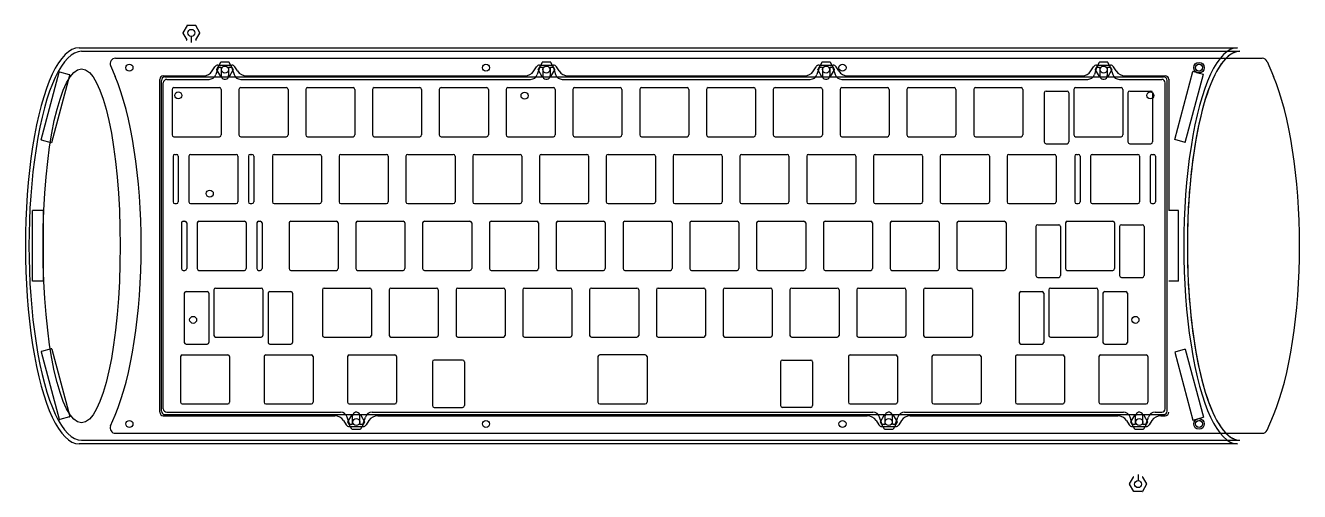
# Model space of a CAD drawing. Header units: millimetres. Extents: x -1211 to -100, y -1155 to 1320.
# Drawn here: x -505.3 to -141.9, y 993.5 to 1126.4 of the extents above; entities that cross this region are included whole.
import ezdxf

# ---------------------------------------------------------------- set-up
doc = ezdxf.new("R2010")
doc.units = ezdxf.units.MM
doc.layers.get('0').update_dxf_attribs({"lineweight": 25, "true_color": 0xffffff})
doc.layers.add('Plate', color=7, linetype='Continuous', lineweight=25, true_color=0x000000)

msp = doc.modelspace()

# ---------------------------------------------------------------- linework, layer by layer
for p, q in [((-459.2, 1126.31), (-460.36, 1124.31)), ((-460.36, 1124.21), (-459.26, 1122.31)), ((-456.81, 1126.36), (-459.12, 1126.36)), ((-457.96, 1121.47), (-457.96, 1123.26)), ((-455.57, 1124.31), (-456.72, 1126.31)), ((-456.66, 1122.31), (-455.57, 1124.21)), ((-490, 1120), (-159.63, 1120)), ((-489.27, 1119), (-158.9, 1119)), ((-479.62, 1117), (-152.52, 1117)), ((-449.63, 1115.84), (-450.78, 1113.84)), ((-447.23, 1115.89), (-449.54, 1115.89)), ((-445.99, 1113.84), (-447.15, 1115.84)), ((-357.93, 1115.84), (-359.09, 1113.84)), ((-355.53, 1115.89), (-357.84, 1115.89)), ((-354.29, 1113.84), (-355.45, 1115.84)), ((-278.18, 1115.84), (-279.33, 1113.84)), ((-275.78, 1115.89), (-278.09, 1115.89)), ((-274.54, 1113.84), (-275.7, 1115.84)), ((-199.03, 1115.84), (-200.19, 1113.84)), ((-196.63, 1115.89), (-198.94, 1115.89)), ((-195.39, 1113.84), (-196.55, 1115.84)), ((-160.67, 1118.62), (-160.9, 1118.51)), ((-151.14, 1116.09), (-149.32, 1111.82)), ((-481, 1114.91), (-479.69, 1111.82)), ((-465.96, 1112), (-454.53, 1112)), ((-452, 1113.39), (-451.23, 1114.59)), ((-450.36, 1114.29), (-450.99, 1112.38)), ((-450.78, 1113.74), (-449.69, 1111.84)), ((-450.39, 1115.05), (-446.39, 1115.05)), ((-449.44, 1114.2), (-449.44, 1112.05)), ((-447.34, 1114.2), (-447.34, 1112.05)), ((-447.09, 1111.84), (-445.99, 1113.74)), ((-446.42, 1114.29), (-445.79, 1112.38)), ((-444.77, 1113.39), (-445.54, 1114.59)), ((-442.25, 1112), (-362.83, 1112)), ((-360.3, 1113.39), (-359.53, 1114.59)), ((-358.66, 1114.29), (-359.29, 1112.38)), ((-359.09, 1113.74), (-357.99, 1111.84)), ((-358.69, 1115.05), (-354.69, 1115.05)), ((-357.74, 1114.2), (-357.74, 1112.05)), ((-355.64, 1114.2), (-355.64, 1112.05)), ((-355.39, 1111.84), (-354.29, 1113.74)), ((-354.72, 1114.29), (-354.09, 1112.38)), ((-353.08, 1113.39), (-353.84, 1114.59)), ((-350.55, 1112), (-283.08, 1112)), ((-280.55, 1113.39), (-279.78, 1114.59)), ((-278.91, 1114.29), (-279.54, 1112.38)), ((-279.33, 1113.74), (-278.24, 1111.84)), ((-278.94, 1115.05), (-274.94, 1115.05)), ((-277.99, 1114.2), (-277.99, 1112.05)), ((-275.89, 1114.2), (-275.89, 1112.05)), ((-275.64, 1111.84), (-274.54, 1113.74)), ((-274.97, 1114.29), (-274.34, 1112.38)), ((-273.32, 1113.39), (-274.09, 1114.59)), ((-270.8, 1112), (-203.93, 1112)), ((-201.4, 1113.39), (-200.63, 1114.59)), ((-199.76, 1114.29), (-200.39, 1112.38)), ((-200.19, 1113.74), (-199.09, 1111.84)), ((-199.79, 1115.05), (-195.79, 1115.05)), ((-198.84, 1114.2), (-198.84, 1112.05)), ((-196.74, 1114.2), (-196.74, 1112.05)), ((-196.49, 1111.84), (-195.39, 1113.74)), ((-195.82, 1114.29), (-195.19, 1112.38)), ((-194.18, 1113.39), (-194.94, 1114.59)), ((-191.65, 1112), (-180.21, 1112)), ((-466.96, 1016.07), (-466.96, 1111)), ((-466.49, 1016.39), (-466.49, 1110.69)), ((-465.96, 1017.07), (-465.96, 1110)), ((-465.49, 1111.69), (-180.69, 1111.69)), ((-464.96, 1111), (-452.89, 1111)), ((-462.94, 1108.64), (-449.94, 1108.64)), ((-443.89, 1111), (-361.19, 1111)), ((-443.89, 1108.64), (-430.89, 1108.64)), ((-424.84, 1108.64), (-411.84, 1108.64)), ((-405.79, 1108.64), (-392.79, 1108.64)), ((-386.74, 1108.64), (-373.74, 1108.64)), ((-367.69, 1108.64), (-354.69, 1108.64)), ((-352.19, 1111), (-281.44, 1111)), ((-348.64, 1108.64), (-335.64, 1108.64)), ((-329.59, 1108.64), (-316.59, 1108.64)), ((-310.54, 1108.64), (-297.54, 1108.64)), ((-291.49, 1108.64), (-278.49, 1108.64)), ((-272.44, 1111), (-202.29, 1111)), ((-272.44, 1108.64), (-259.44, 1108.64)), ((-253.39, 1108.64), (-240.39, 1108.64)), ((-234.34, 1108.64), (-221.34, 1108.64)), ((-205.76, 1108.64), (-192.76, 1108.64)), ((-193.29, 1111), (-181.21, 1111)), ((-180.21, 1017.07), (-180.21, 1110)), ((-179.69, 1016.39), (-179.69, 1110.69)), ((-179.21, 1111.07), (-179.21, 1073.59)), ((-179.21, 1111), (-179.21, 1073.59)), ((-463.44, 1108.14), (-463.44, 1095.14)), ((-449.44, 1108.14), (-449.44, 1095.14)), ((-444.39, 1108.14), (-444.39, 1095.14)), ((-430.39, 1108.14), (-430.39, 1095.14)), ((-425.34, 1108.14), (-425.34, 1095.14)), ((-411.34, 1108.14), (-411.34, 1095.14)), ((-406.29, 1108.14), (-406.29, 1095.14)), ((-392.29, 1108.14), (-392.29, 1095.14)), ((-387.24, 1108.14), (-387.24, 1095.14)), ((-373.24, 1108.14), (-373.24, 1095.14)), ((-368.19, 1108.14), (-368.19, 1095.14)), ((-354.19, 1108.14), (-354.19, 1095.14)), ((-349.14, 1108.14), (-349.14, 1095.14)), ((-335.14, 1108.14), (-335.14, 1095.14)), ((-330.09, 1108.14), (-330.09, 1095.14)), ((-316.09, 1108.14), (-316.09, 1095.14)), ((-311.04, 1108.14), (-311.04, 1095.14)), ((-297.04, 1108.14), (-297.04, 1095.14)), ((-291.99, 1108.14), (-291.99, 1095.14)), ((-277.99, 1108.14), (-277.99, 1095.14)), ((-272.94, 1108.14), (-272.94, 1095.14)), ((-258.94, 1108.14), (-258.94, 1095.14)), ((-253.89, 1108.14), (-253.89, 1095.14)), ((-239.89, 1108.14), (-239.89, 1095.14)), ((-234.84, 1108.14), (-234.84, 1095.14)), ((-220.84, 1108.14), (-220.84, 1095.14)), ((-214.7, 1107.14), (-214.7, 1093.14)), ((-214.2, 1107.64), (-208.2, 1107.64)), ((-207.7, 1107.14), (-207.7, 1093.14)), ((-206.26, 1108.14), (-206.26, 1095.14)), ((-192.26, 1108.14), (-192.26, 1095.14)), ((-190.83, 1107.14), (-190.83, 1093.14)), ((-190.33, 1107.64), (-184.33, 1107.64)), ((-183.83, 1107.14), (-183.83, 1093.14)), ((-462.94, 1094.64), (-449.94, 1094.64)), ((-443.89, 1094.64), (-430.89, 1094.64)), ((-424.84, 1094.64), (-411.84, 1094.64)), ((-405.79, 1094.64), (-392.79, 1094.64)), ((-386.74, 1094.64), (-373.74, 1094.64)), ((-367.69, 1094.64), (-354.69, 1094.64)), ((-348.64, 1094.64), (-335.64, 1094.64)), ((-329.59, 1094.64), (-316.59, 1094.64)), ((-310.54, 1094.64), (-297.54, 1094.64)), ((-291.49, 1094.64), (-278.49, 1094.64)), ((-272.44, 1094.64), (-259.44, 1094.64)), ((-253.39, 1094.64), (-240.39, 1094.64)), ((-234.34, 1094.64), (-221.34, 1094.64)), ((-205.76, 1094.64), (-192.76, 1094.64)), ((-214.2, 1092.64), (-208.2, 1092.64)), ((-190.33, 1092.64), (-184.33, 1092.64)), ((-463.18, 1089.09), (-463.18, 1076.09)), ((-462.68, 1089.59), (-462.18, 1089.59)), ((-461.68, 1089.09), (-461.68, 1076.09)), ((-458.68, 1089.09), (-458.68, 1076.09)), ((-458.18, 1089.59), (-445.18, 1089.59)), ((-444.68, 1089.09), (-444.68, 1076.09)), ((-441.68, 1089.09), (-441.68, 1076.09)), ((-441.18, 1089.59), (-440.68, 1089.59)), ((-440.18, 1089.09), (-440.18, 1076.09)), ((-434.86, 1089.09), (-434.86, 1076.09)), ((-434.36, 1089.59), (-421.36, 1089.59)), ((-420.86, 1089.09), (-420.86, 1076.09)), ((-415.81, 1089.09), (-415.81, 1076.09)), ((-415.31, 1089.59), (-402.31, 1089.59)), ((-401.81, 1089.09), (-401.81, 1076.09)), ((-396.76, 1089.09), (-396.76, 1076.09)), ((-396.26, 1089.59), (-383.26, 1089.59)), ((-382.76, 1089.09), (-382.76, 1076.09)), ((-377.71, 1089.09), (-377.71, 1076.09)), ((-377.21, 1089.59), (-364.21, 1089.59)), ((-363.71, 1089.09), (-363.71, 1076.09)), ((-358.66, 1089.09), (-358.66, 1076.09)), ((-358.16, 1089.59), (-345.16, 1089.59)), ((-344.66, 1089.09), (-344.66, 1076.09)), ((-339.61, 1089.09), (-339.61, 1076.09)), ((-339.11, 1089.59), (-326.11, 1089.59)), ((-325.61, 1089.09), (-325.61, 1076.09)), ((-320.56, 1089.09), (-320.56, 1076.09)), ((-320.06, 1089.59), (-307.06, 1089.59)), ((-306.56, 1089.09), (-306.56, 1076.09)), ((-301.51, 1089.09), (-301.51, 1076.09)), ((-301.01, 1089.59), (-288.01, 1089.59)), ((-287.51, 1089.09), (-287.51, 1076.09)), ((-282.46, 1089.09), (-282.46, 1076.09)), ((-281.96, 1089.59), (-268.96, 1089.59)), ((-268.46, 1089.09), (-268.46, 1076.09)), ((-263.41, 1089.09), (-263.41, 1076.09)), ((-262.91, 1089.59), (-249.91, 1089.59)), ((-249.41, 1089.09), (-249.41, 1076.09)), ((-244.36, 1089.09), (-244.36, 1076.09)), ((-243.86, 1089.59), (-230.86, 1089.59)), ((-230.36, 1089.09), (-230.36, 1076.09)), ((-225.31, 1089.09), (-225.31, 1076.09)), ((-224.81, 1089.59), (-211.81, 1089.59)), ((-211.31, 1089.09), (-211.31, 1076.09)), ((-206, 1089.09), (-206, 1076.09)), ((-205.5, 1089.59), (-205, 1089.59)), ((-204.5, 1089.09), (-204.5, 1076.09)), ((-201.5, 1089.09), (-201.5, 1076.09)), ((-201, 1089.59), (-188, 1089.59)), ((-187.5, 1089.09), (-187.5, 1076.09)), ((-184.5, 1089.09), (-184.5, 1076.09)), ((-184, 1089.59), (-183.5, 1089.59)), ((-183, 1089.09), (-183, 1076.09)), ((-462.68, 1075.59), (-462.18, 1075.59)), ((-458.18, 1075.59), (-445.18, 1075.59)), ((-441.18, 1075.59), (-440.68, 1075.59)), ((-434.36, 1075.59), (-421.36, 1075.59)), ((-415.31, 1075.59), (-402.31, 1075.59)), ((-396.26, 1075.59), (-383.26, 1075.59)), ((-377.21, 1075.59), (-364.21, 1075.59)), ((-358.16, 1075.59), (-345.16, 1075.59)), ((-339.11, 1075.59), (-326.11, 1075.59)), ((-320.06, 1075.59), (-307.06, 1075.59)), ((-301.01, 1075.59), (-288.01, 1075.59)), ((-281.96, 1075.59), (-268.96, 1075.59)), ((-262.91, 1075.59), (-249.91, 1075.59)), ((-243.86, 1075.59), (-230.86, 1075.59)), ((-224.81, 1075.59), (-211.81, 1075.59)), ((-205.5, 1075.59), (-205, 1075.59)), ((-201, 1075.59), (-188, 1075.59)), ((-184, 1075.59), (-183.5, 1075.59)), ((-460.79, 1070.04), (-460.79, 1057.04)), ((-460.29, 1070.54), (-459.79, 1070.54)), ((-459.29, 1070.04), (-459.29, 1057.04)), ((-456.29, 1070.04), (-456.29, 1057.04)), ((-455.79, 1070.54), (-442.79, 1070.54)), ((-442.29, 1070.04), (-442.29, 1057.04)), ((-439.29, 1070.04), (-439.29, 1057.04)), ((-438.79, 1070.54), (-438.29, 1070.54)), ((-437.79, 1070.04), (-437.79, 1057.04)), ((-430.1, 1070.04), (-430.1, 1057.04)), ((-429.6, 1070.54), (-416.6, 1070.54)), ((-416.1, 1070.04), (-416.1, 1057.04)), ((-411.05, 1070.04), (-411.05, 1057.04)), ((-410.55, 1070.54), (-397.55, 1070.54)), ((-397.05, 1070.04), (-397.05, 1057.04)), ((-392, 1070.04), (-392, 1057.04)), ((-391.5, 1070.54), (-378.5, 1070.54)), ((-378, 1070.04), (-378, 1057.04)), ((-372.95, 1070.04), (-372.95, 1057.04)), ((-372.45, 1070.54), (-359.45, 1070.54)), ((-358.95, 1070.04), (-358.95, 1057.04)), ((-353.9, 1070.04), (-353.9, 1057.04)), ((-353.4, 1070.54), (-340.4, 1070.54)), ((-339.9, 1070.04), (-339.9, 1057.04)), ((-334.85, 1070.04), (-334.85, 1057.04)), ((-334.35, 1070.54), (-321.35, 1070.54)), ((-320.85, 1070.04), (-320.85, 1057.04)), ((-315.8, 1070.04), (-315.8, 1057.04)), ((-315.3, 1070.54), (-302.3, 1070.54)), ((-301.8, 1070.04), (-301.8, 1057.04)), ((-296.75, 1070.04), (-296.75, 1057.04)), ((-296.25, 1070.54), (-283.25, 1070.54)), ((-282.75, 1070.04), (-282.75, 1057.04)), ((-277.7, 1070.04), (-277.7, 1057.04)), ((-277.2, 1070.54), (-264.2, 1070.54)), ((-263.7, 1070.04), (-263.7, 1057.04)), ((-258.65, 1070.04), (-258.65, 1057.04)), ((-258.15, 1070.54), (-245.15, 1070.54)), ((-244.65, 1070.04), (-244.65, 1057.04)), ((-239.6, 1070.04), (-239.6, 1057.04)), ((-239.1, 1070.54), (-226.1, 1070.54)), ((-225.6, 1070.04), (-225.6, 1057.04)), ((-217.08, 1069.04), (-217.08, 1055.04)), ((-216.58, 1069.54), (-210.58, 1069.54)), ((-210.08, 1069.04), (-210.08, 1055.04)), ((-208.64, 1070.04), (-208.64, 1057.04)), ((-208.14, 1070.54), (-195.14, 1070.54)), ((-194.64, 1070.04), (-194.64, 1057.04)), ((-193.21, 1069.04), (-193.21, 1055.04)), ((-192.71, 1069.54), (-186.71, 1069.54)), ((-186.21, 1069.04), (-186.21, 1055.04)), ((-460.29, 1056.54), (-459.79, 1056.54)), ((-455.79, 1056.54), (-442.79, 1056.54)), ((-438.79, 1056.54), (-438.29, 1056.54)), ((-429.6, 1056.54), (-416.6, 1056.54)), ((-410.55, 1056.54), (-397.55, 1056.54)), ((-391.5, 1056.54), (-378.5, 1056.54)), ((-372.45, 1056.54), (-359.45, 1056.54)), ((-353.4, 1056.54), (-340.4, 1056.54)), ((-334.35, 1056.54), (-321.35, 1056.54)), ((-315.3, 1056.54), (-302.3, 1056.54)), ((-296.25, 1056.54), (-283.25, 1056.54)), ((-277.2, 1056.54), (-264.2, 1056.54)), ((-258.15, 1056.54), (-245.15, 1056.54)), ((-239.1, 1056.54), (-226.1, 1056.54)), ((-216.58, 1054.54), (-210.58, 1054.54)), ((-208.14, 1056.54), (-195.14, 1056.54)), ((-192.71, 1054.54), (-186.71, 1054.54)), ((-459.47, 1050.49), (-453.47, 1050.49)), ((-451.53, 1050.99), (-451.53, 1037.99)), ((-451.03, 1051.49), (-438.03, 1051.49)), ((-437.53, 1050.99), (-437.53, 1037.99)), ((-435.59, 1050.49), (-429.59, 1050.49)), ((-420.58, 1050.99), (-420.58, 1037.99)), ((-420.08, 1051.49), (-407.08, 1051.49)), ((-406.58, 1050.99), (-406.58, 1037.99)), ((-401.53, 1050.99), (-401.53, 1037.99)), ((-401.03, 1051.49), (-388.03, 1051.49)), ((-387.53, 1050.99), (-387.53, 1037.99)), ((-382.48, 1050.99), (-382.48, 1037.99)), ((-381.98, 1051.49), (-368.98, 1051.49)), ((-368.48, 1050.99), (-368.48, 1037.99)), ((-363.43, 1050.99), (-363.43, 1037.99)), ((-362.93, 1051.49), (-349.93, 1051.49)), ((-349.43, 1050.99), (-349.43, 1037.99)), ((-344.38, 1050.99), (-344.38, 1037.99)), ((-343.88, 1051.49), (-330.88, 1051.49)), ((-330.38, 1050.99), (-330.38, 1037.99)), ((-325.33, 1050.99), (-325.33, 1037.99)), ((-324.83, 1051.49), (-311.83, 1051.49)), ((-311.33, 1050.99), (-311.33, 1037.99)), ((-306.28, 1050.99), (-306.28, 1037.99)), ((-305.78, 1051.49), (-292.78, 1051.49)), ((-292.28, 1050.99), (-292.28, 1037.99)), ((-287.23, 1050.99), (-287.23, 1037.99)), ((-286.73, 1051.49), (-273.73, 1051.49)), ((-273.23, 1050.99), (-273.23, 1037.99)), ((-268.18, 1050.99), (-268.18, 1037.99)), ((-267.68, 1051.49), (-254.68, 1051.49)), ((-254.18, 1050.99), (-254.18, 1037.99)), ((-249.13, 1050.99), (-249.13, 1037.99)), ((-248.63, 1051.49), (-235.63, 1051.49)), ((-235.13, 1050.99), (-235.13, 1037.99)), ((-221.35, 1050.49), (-215.35, 1050.49)), ((-213.41, 1050.99), (-213.41, 1037.99)), ((-212.91, 1051.49), (-199.91, 1051.49)), ((-199.41, 1050.99), (-199.41, 1037.99)), ((-197.47, 1050.49), (-191.47, 1050.49)), ((-459.97, 1049.99), (-459.97, 1035.99)), ((-452.97, 1049.99), (-452.97, 1035.99)), ((-436.09, 1049.99), (-436.09, 1035.99)), ((-429.09, 1049.99), (-429.09, 1035.99)), ((-221.85, 1049.99), (-221.85, 1035.99)), ((-214.85, 1049.99), (-214.85, 1035.99)), ((-197.97, 1049.99), (-197.97, 1035.99)), ((-190.97, 1049.99), (-190.97, 1035.99)), ((-451.03, 1037.49), (-438.03, 1037.49)), ((-420.08, 1037.49), (-407.08, 1037.49)), ((-401.03, 1037.49), (-388.03, 1037.49)), ((-381.98, 1037.49), (-368.98, 1037.49)), ((-362.93, 1037.49), (-349.93, 1037.49)), ((-343.88, 1037.49), (-330.88, 1037.49)), ((-324.83, 1037.49), (-311.83, 1037.49)), ((-305.78, 1037.49), (-292.78, 1037.49)), ((-286.73, 1037.49), (-273.73, 1037.49)), ((-267.68, 1037.49), (-254.68, 1037.49)), ((-248.63, 1037.49), (-235.63, 1037.49)), ((-212.91, 1037.49), (-199.91, 1037.49)), ((-460.56, 1032.44), (-447.56, 1032.44)), ((-459.47, 1035.49), (-453.47, 1035.49)), ((-436.74, 1032.44), (-423.74, 1032.44)), ((-435.59, 1035.49), (-429.59, 1035.49)), ((-412.93, 1032.44), (-399.93, 1032.44)), ((-270.06, 1032.44), (-257.06, 1032.44)), ((-246.24, 1032.44), (-233.24, 1032.44)), ((-222.43, 1032.44), (-209.43, 1032.44)), ((-221.35, 1035.49), (-215.35, 1035.49)), ((-198.62, 1032.44), (-185.62, 1032.44)), ((-197.47, 1035.49), (-191.47, 1035.49)), ((-461.06, 1031.94), (-461.06, 1018.94)), ((-447.06, 1031.94), (-447.06, 1018.94)), ((-437.24, 1031.94), (-437.24, 1018.94)), ((-423.24, 1031.94), (-423.24, 1018.94)), ((-413.43, 1031.94), (-413.43, 1018.94)), ((-399.43, 1031.94), (-399.43, 1018.94)), ((-380.1, 1030.47), (-380.1, 1017.97)), ((-341.99, 1031.94), (-341.99, 1018.94)), ((-327.99, 1031.94), (-327.99, 1018.94)), ((-289.89, 1030.47), (-289.89, 1017.97)), ((-270.56, 1031.94), (-270.56, 1018.94)), ((-256.56, 1031.94), (-256.56, 1018.94)), ((-246.74, 1031.94), (-246.74, 1018.94)), ((-232.74, 1031.94), (-232.74, 1018.94)), ((-222.93, 1031.94), (-222.93, 1018.94)), ((-208.93, 1031.94), (-208.93, 1018.94)), ((-199.12, 1031.94), (-199.12, 1018.94)), ((-185.12, 1031.94), (-185.12, 1018.94)), ((-460.56, 1018.44), (-447.56, 1018.44)), ((-436.74, 1018.44), (-423.74, 1018.44)), ((-412.93, 1018.44), (-399.93, 1018.44)), ((-341.49, 1018.44), (-328.49, 1018.44)), ((-270.06, 1018.44), (-257.06, 1018.44)), ((-246.24, 1018.44), (-233.24, 1018.44)), ((-222.43, 1018.44), (-209.43, 1018.44)), ((-198.62, 1018.44), (-185.62, 1018.44)), ((-481, 1012.16), (-479.69, 1015.25)), ((-465.96, 1015.07), (-417.07, 1015.07)), ((-465.49, 1015.39), (-180.69, 1015.39)), ((-464.96, 1016.07), (-415.43, 1016.07)), ((-412.9, 1012.78), (-413.53, 1014.7)), ((-413.33, 1013.34), (-412.23, 1015.24)), ((-411.98, 1012.87), (-411.98, 1015.02)), ((-409.88, 1012.87), (-409.88, 1015.02)), ((-409.63, 1015.24), (-408.54, 1013.34)), ((-408.96, 1012.78), (-408.33, 1014.7)), ((-406.43, 1016.07), (-263.56, 1016.07)), ((-404.79, 1015.07), (-265.2, 1015.07)), ((-261.03, 1012.78), (-261.66, 1014.7)), ((-261.45, 1013.34), (-260.36, 1015.24)), ((-260.11, 1012.87), (-260.11, 1015.02)), ((-258.01, 1012.87), (-258.01, 1015.02)), ((-257.76, 1015.24), (-256.66, 1013.34)), ((-257.09, 1012.78), (-256.46, 1014.7)), ((-254.56, 1016.07), (-192.12, 1016.07)), ((-252.92, 1015.07), (-193.76, 1015.07)), ((-189.59, 1012.78), (-190.22, 1014.7)), ((-190.02, 1013.34), (-188.92, 1015.24)), ((-188.67, 1012.87), (-188.67, 1015.02)), ((-186.57, 1012.87), (-186.57, 1015.02)), ((-186.32, 1015.24), (-185.22, 1013.34)), ((-185.65, 1012.78), (-185.02, 1014.7)), ((-183.12, 1016.07), (-181.21, 1016.07)), ((-181.48, 1015.07), (-180.21, 1015.07)), ((-151.14, 1010.99), (-149.32, 1015.25)), ((-414.55, 1013.69), (-413.78, 1012.49)), ((-412.17, 1011.24), (-413.33, 1013.24)), ((-412.93, 1012.02), (-408.93, 1012.02)), ((-409.78, 1011.19), (-412.09, 1011.19)), ((-408.54, 1013.24), (-409.69, 1011.24)), ((-407.32, 1013.69), (-408.09, 1012.49)), ((-262.67, 1013.69), (-261.9, 1012.49)), ((-260.3, 1011.24), (-261.45, 1013.24)), ((-261.06, 1012.02), (-257.06, 1012.02)), ((-257.9, 1011.19), (-260.21, 1011.19)), ((-256.66, 1013.24), (-257.82, 1011.24)), ((-255.44, 1013.69), (-256.21, 1012.49)), ((-191.23, 1013.69), (-190.47, 1012.49)), ((-188.86, 1011.24), (-190.02, 1013.24)), ((-189.62, 1012.02), (-185.62, 1012.02)), ((-186.47, 1011.19), (-188.78, 1011.19)), ((-185.22, 1013.24), (-186.38, 1011.24)), ((-184.01, 1013.69), (-184.78, 1012.49)), ((-159.63, 1007.07), (-490, 1007.07)), ((-489.27, 1008.07), (-158.9, 1008.07)), ((-479.62, 1010.07), (-152.52, 1010.07)), ((-160.67, 1008.45), (-160.9, 1008.56)), ((-190.36, 995.62), (-189.26, 997.52)), ((-187.96, 998.36), (-187.96, 996.57)), ((-186.66, 997.52), (-185.57, 995.62)), ((-189.2, 993.52), (-190.36, 995.52)), ((-186.81, 993.47), (-189.12, 993.47)), ((-185.57, 995.52), (-186.72, 993.52))]:
    msp.add_line(p, q)
at = {"color": 7, "true_color": 0x000000}
for p, q in [((-328.49, 1032.44), (-341.49, 1032.44)), ((-389.19, 1030.47), (-389.19, 1017.97)), ((-380.6, 1030.97), (-388.69, 1030.97)), ((-289.39, 1030.97), (-281.3, 1030.97)), ((-280.8, 1030.47), (-280.8, 1017.97)), ((-388.69, 1017.47), (-380.6, 1017.47)), ((-281.3, 1017.47), (-289.39, 1017.47))]:
    msp.add_line(p, q, dxfattribs=at)
for centre, radius in [((-457.96, 1124.26), 1), ((-170.57, 1114.33), 1.51), ((-475.61, 1114.33), 1), ((-448.39, 1113.79), 1), ((-373.93, 1114.33), 1), ((-356.69, 1113.79), 1), ((-276.94, 1113.79), 1), ((-272.25, 1114.33), 1), ((-197.79, 1113.79), 1), ((-170.57, 1114.33), 1), ((-170.57, 1114.33), 1), ((-170.57, 1114.33), 1), ((-461.7, 1106.42), 1), ((-362.94, 1106.34), 1), ((-184.45, 1106.42), 1), ((-452.7, 1078.42), 1), ((-457.45, 1042.42), 1), ((-188.7, 1042.42), 1), ((-410.93, 1013.29), 1), ((-259.06, 1013.29), 1), ((-187.62, 1013.29), 1), ((-170.57, 1012.74), 1.51), ((-475.61, 1012.74), 1), ((-373.93, 1012.74), 1), ((-272.25, 1012.74), 1), ((-170.57, 1012.74), 1), ((-170.57, 1012.74), 1), ((-170.57, 1012.74), 1), ((-187.96, 995.57), 1)]:
    msp.add_circle(centre, radius)
for centre, radius, start, end in [((-460.27, 1124.26), 0.1, 149.9918, 209.9918), ((-459.12, 1126.26), 0.1, 89.9918, 149.9918), ((-456.81, 1126.26), 0.1, 29.9918, 89.9918), ((-455.65, 1124.26), 0.1, 329.9918, 29.9918), ((-459.35, 1122.26), 0.1, 270, 29.9918), ((-456.58, 1122.26), 0.1, 149.9918, 270), ((-479.62, 1115.5), 1.5, 90, 203.0738), ((-449.54, 1115.79), 0.1, 89.9918, 149.9918), ((-447.23, 1115.79), 0.1, 29.9918, 89.9918), ((-357.84, 1115.79), 0.1, 89.9918, 149.9918), ((-355.53, 1115.79), 0.1, 29.9918, 89.9918), ((-278.09, 1115.79), 0.1, 89.9918, 149.9918), ((-275.78, 1115.79), 0.1, 29.9918, 89.9918), ((-198.94, 1115.79), 0.1, 89.9918, 149.9918), ((-196.63, 1115.79), 0.1, 29.9918, 89.9918), ((-152.52, 1115.5), 1.5, 23.0738, 90), ((-465.96, 1111), 1, 90, 180), ((-454.53, 1115), 3, 270, 327.4205), ((-452.89, 1113), 2, 270, 341.8473), ((-450.39, 1114.05), 1, 90, 147.4205), ((-450.7, 1113.79), 0.1, 149.9918, 209.9918), ((-448.39, 1112.05), 1.05, 180, 341.0033), ((-448.39, 1112.05), 1.05, 341.0033, 360), ((-446.39, 1114.05), 1, 32.5795, 90), ((-446.08, 1113.79), 0.1, 329.9918, 29.9918), ((-443.89, 1113), 2, 198.1527, 270), ((-442.25, 1115), 3, 212.5795, 270), ((-362.83, 1115), 3, 270, 327.4205), ((-361.19, 1113), 2, 270, 341.8473), ((-358.69, 1114.05), 1, 90, 147.4205), ((-359, 1113.79), 0.1, 149.9918, 209.9918), ((-356.69, 1112.05), 1.05, 180, 341.0033), ((-356.69, 1112.05), 1.05, 341.0033, 360), ((-354.69, 1114.05), 1, 32.5795, 90), ((-354.38, 1113.79), 0.1, 329.9918, 29.9918), ((-352.19, 1113), 2, 198.1527, 270), ((-350.55, 1115), 3, 212.5795, 270), ((-283.08, 1115), 3, 270, 327.4205), ((-281.44, 1113), 2, 270, 341.8473), ((-278.94, 1114.05), 1, 90, 147.4205), ((-279.25, 1113.79), 0.1, 149.9918, 209.9918), ((-276.94, 1112.05), 1.05, 180, 341.0033), ((-276.94, 1112.05), 1.05, 341.0033, 360), ((-274.94, 1114.05), 1, 32.5795, 90), ((-274.63, 1113.79), 0.1, 329.9918, 29.9918), ((-272.44, 1113), 2, 198.1527, 270), ((-270.8, 1115), 3, 212.5795, 270), ((-203.93, 1115), 3, 270, 327.4205), ((-202.29, 1113), 2, 270, 341.8473), ((-199.79, 1114.05), 1, 90, 147.4205), ((-200.1, 1113.79), 0.1, 149.9918, 209.9918), ((-197.79, 1112.05), 1.05, 180, 341.0033), ((-197.79, 1112.05), 1.05, 341.0033, 360), ((-195.79, 1114.05), 1, 32.5795, 90), ((-195.48, 1113.79), 0.1, 329.9918, 29.9918), ((-193.29, 1113), 2, 198.1527, 270), ((-191.65, 1115), 3, 212.5795, 270), ((-180.21, 1111), 1, 0, 90), ((-170.57, 1114.33), 1, 267.8534, 627.8534), ((-465.49, 1110.69), 1, 90, 180), ((-464.96, 1110), 1, 90, 180), ((-462.94, 1108.14), 0.5, 90, 180), ((-449.94, 1108.14), 0.5, 0, 90), ((-449.77, 1111.79), 0.1, 270, 29.9918), ((-447, 1111.79), 0.1, 149.9918, 270), ((-443.89, 1108.14), 0.5, 90, 180), ((-430.89, 1108.14), 0.5, 0, 90), ((-424.84, 1108.14), 0.5, 90, 180), ((-411.84, 1108.14), 0.5, 0, 90), ((-405.79, 1108.14), 0.5, 90, 180), ((-392.79, 1108.14), 0.5, 0, 90), ((-386.74, 1108.14), 0.5, 90, 180), ((-373.74, 1108.14), 0.5, 0, 90), ((-367.69, 1108.14), 0.5, 90, 180), ((-358.08, 1111.79), 0.1, 270, 29.9918), ((-355.3, 1111.79), 0.1, 149.9918, 270), ((-354.69, 1108.14), 0.5, 0, 90), ((-348.64, 1108.14), 0.5, 90, 180), ((-335.64, 1108.14), 0.5, 0, 90), ((-329.59, 1108.14), 0.5, 90, 180), ((-316.59, 1108.14), 0.5, 0, 90), ((-310.54, 1108.14), 0.5, 90, 180), ((-297.54, 1108.14), 0.5, 0, 90), ((-291.49, 1108.14), 0.5, 90, 180), ((-278.49, 1108.14), 0.5, 0, 90), ((-278.32, 1111.79), 0.1, 270, 29.9918), ((-275.55, 1111.79), 0.1, 149.9918, 270), ((-272.44, 1108.14), 0.5, 90, 180), ((-259.44, 1108.14), 0.5, 0, 90), ((-253.39, 1108.14), 0.5, 90, 180), ((-240.39, 1108.14), 0.5, 0, 90), ((-234.34, 1108.14), 0.5, 90, 180), ((-221.34, 1108.14), 0.5, 0, 90), ((-205.76, 1108.14), 0.5, 90, 180), ((-199.18, 1111.79), 0.1, 270, 29.9918), ((-196.4, 1111.79), 0.1, 149.9918, 270), ((-192.76, 1108.14), 0.5, 0, 90), ((-181.21, 1110), 1, 0, 90), ((-180.69, 1110.69), 1, 360, 90), ((-214.2, 1107.14), 0.5, 90, 180), ((-208.2, 1107.14), 0.5, 0, 90), ((-190.33, 1107.14), 0.5, 90, 180), ((-184.33, 1107.14), 0.5, 0, 90), ((-462.94, 1095.14), 0.5, 180, 270), ((-449.94, 1095.14), 0.5, 270, 0), ((-443.89, 1095.14), 0.5, 180, 270), ((-430.89, 1095.14), 0.5, 270, 0), ((-424.84, 1095.14), 0.5, 180, 270), ((-411.84, 1095.14), 0.5, 270, 0), ((-405.79, 1095.14), 0.5, 180, 270), ((-392.79, 1095.14), 0.5, 270, 0), ((-386.74, 1095.14), 0.5, 180, 270), ((-373.74, 1095.14), 0.5, 270, 0), ((-367.69, 1095.14), 0.5, 180, 270), ((-354.69, 1095.14), 0.5, 270, 0), ((-348.64, 1095.14), 0.5, 180, 270), ((-335.64, 1095.14), 0.5, 270, 0), ((-329.59, 1095.14), 0.5, 180, 270), ((-316.59, 1095.14), 0.5, 270, 0), ((-310.54, 1095.14), 0.5, 180, 270), ((-297.54, 1095.14), 0.5, 270, 0), ((-291.49, 1095.14), 0.5, 180, 270), ((-278.49, 1095.14), 0.5, 270, 0), ((-272.44, 1095.14), 0.5, 180, 270), ((-259.44, 1095.14), 0.5, 270, 0), ((-253.39, 1095.14), 0.5, 180, 270), ((-240.39, 1095.14), 0.5, 270, 0), ((-234.34, 1095.14), 0.5, 180, 270), ((-221.34, 1095.14), 0.5, 270, 0), ((-205.76, 1095.14), 0.5, 180, 270), ((-192.76, 1095.14), 0.5, 270, 0), ((-214.2, 1093.14), 0.5, 180, 270), ((-208.2, 1093.14), 0.5, 270, 0), ((-190.33, 1093.14), 0.5, 180, 270), ((-184.33, 1093.14), 0.5, 270, 0), ((-462.68, 1089.09), 0.5, 90, 180), ((-462.18, 1089.09), 0.5, 0, 90), ((-458.18, 1089.09), 0.5, 90, 180), ((-445.18, 1089.09), 0.5, 0, 90), ((-441.18, 1089.09), 0.5, 90, 180), ((-440.68, 1089.09), 0.5, 0, 90), ((-434.36, 1089.09), 0.5, 90, 180), ((-421.36, 1089.09), 0.5, 0, 90), ((-415.31, 1089.09), 0.5, 90, 180), ((-402.31, 1089.09), 0.5, 0, 90), ((-396.26, 1089.09), 0.5, 90, 180), ((-383.26, 1089.09), 0.5, 0, 90), ((-377.21, 1089.09), 0.5, 90, 180), ((-364.21, 1089.09), 0.5, 0, 90), ((-358.16, 1089.09), 0.5, 90, 180), ((-345.16, 1089.09), 0.5, 0, 90), ((-339.11, 1089.09), 0.5, 90, 180), ((-326.11, 1089.09), 0.5, 0, 90), ((-320.06, 1089.09), 0.5, 90, 180), ((-307.06, 1089.09), 0.5, 0, 90), ((-301.01, 1089.09), 0.5, 90, 180), ((-288.01, 1089.09), 0.5, 0, 90), ((-281.96, 1089.09), 0.5, 90, 180), ((-268.96, 1089.09), 0.5, 0, 90), ((-262.91, 1089.09), 0.5, 90, 180), ((-249.91, 1089.09), 0.5, 0, 90), ((-243.86, 1089.09), 0.5, 90, 180), ((-230.86, 1089.09), 0.5, 0, 90), ((-224.81, 1089.09), 0.5, 90, 180), ((-211.81, 1089.09), 0.5, 0, 90), ((-205.5, 1089.09), 0.5, 90, 180), ((-205, 1089.09), 0.5, 0, 90), ((-201, 1089.09), 0.5, 90, 180), ((-188, 1089.09), 0.5, 0, 90), ((-184, 1089.09), 0.5, 90, 180), ((-183.5, 1089.09), 0.5, 0, 90), ((-462.68, 1076.09), 0.5, 180, 270), ((-462.18, 1076.09), 0.5, 270, 0), ((-458.18, 1076.09), 0.5, 180, 270), ((-445.18, 1076.09), 0.5, 270, 0), ((-441.18, 1076.09), 0.5, 180, 270), ((-440.68, 1076.09), 0.5, 270, 0), ((-434.36, 1076.09), 0.5, 180, 270), ((-421.36, 1076.09), 0.5, 270, 0), ((-415.31, 1076.09), 0.5, 180, 270), ((-402.31, 1076.09), 0.5, 270, 0), ((-396.26, 1076.09), 0.5, 180, 270), ((-383.26, 1076.09), 0.5, 270, 0), ((-377.21, 1076.09), 0.5, 180, 270), ((-364.21, 1076.09), 0.5, 270, 0), ((-358.16, 1076.09), 0.5, 180, 270), ((-345.16, 1076.09), 0.5, 270, 0), ((-339.11, 1076.09), 0.5, 180, 270), ((-326.11, 1076.09), 0.5, 270, 0), ((-320.06, 1076.09), 0.5, 180, 270), ((-307.06, 1076.09), 0.5, 270, 0), ((-301.01, 1076.09), 0.5, 180, 270), ((-288.01, 1076.09), 0.5, 270, 0), ((-281.96, 1076.09), 0.5, 180, 270), ((-268.96, 1076.09), 0.5, 270, 0), ((-262.91, 1076.09), 0.5, 180, 270), ((-249.91, 1076.09), 0.5, 270, 0), ((-243.86, 1076.09), 0.5, 180, 270), ((-230.86, 1076.09), 0.5, 270, 0), ((-224.81, 1076.09), 0.5, 180, 270), ((-211.81, 1076.09), 0.5, 270, 0), ((-205.5, 1076.09), 0.5, 180, 270), ((-205, 1076.09), 0.5, 270, 0), ((-201, 1076.09), 0.5, 180, 270), ((-188, 1076.09), 0.5, 270, 0), ((-184, 1076.09), 0.5, 180, 270), ((-183.5, 1076.09), 0.5, 270, 0), ((-460.29, 1070.04), 0.5, 90, 180), ((-459.79, 1070.04), 0.5, 0, 90), ((-455.79, 1070.04), 0.5, 90, 180), ((-442.79, 1070.04), 0.5, 0, 90), ((-438.79, 1070.04), 0.5, 90, 180), ((-438.29, 1070.04), 0.5, 0, 90), ((-429.6, 1070.04), 0.5, 90, 180), ((-416.6, 1070.04), 0.5, 0, 90), ((-410.55, 1070.04), 0.5, 90, 180), ((-397.55, 1070.04), 0.5, 0, 90), ((-391.5, 1070.04), 0.5, 90, 180), ((-378.5, 1070.04), 0.5, 0, 90), ((-372.45, 1070.04), 0.5, 90, 180), ((-359.45, 1070.04), 0.5, 0, 90), ((-353.4, 1070.04), 0.5, 90, 180), ((-340.4, 1070.04), 0.5, 0, 90), ((-334.35, 1070.04), 0.5, 90, 180), ((-321.35, 1070.04), 0.5, 0, 90), ((-315.3, 1070.04), 0.5, 90, 180), ((-302.3, 1070.04), 0.5, 0, 90), ((-296.25, 1070.04), 0.5, 90, 180), ((-283.25, 1070.04), 0.5, 0, 90), ((-277.2, 1070.04), 0.5, 90, 180), ((-264.2, 1070.04), 0.5, 0, 90), ((-258.15, 1070.04), 0.5, 90, 180), ((-245.15, 1070.04), 0.5, 0, 90), ((-239.1, 1070.04), 0.5, 90, 180), ((-226.1, 1070.04), 0.5, 0, 90), ((-216.58, 1069.04), 0.5, 90, 180), ((-210.58, 1069.04), 0.5, 0, 90), ((-208.14, 1070.04), 0.5, 90, 180), ((-195.14, 1070.04), 0.5, 0, 90), ((-192.71, 1069.04), 0.5, 90, 180), ((-186.71, 1069.04), 0.5, 0, 90), ((-460.29, 1057.04), 0.5, 180, 270), ((-459.79, 1057.04), 0.5, 270, 0), ((-455.79, 1057.04), 0.5, 180, 270), ((-442.79, 1057.04), 0.5, 270, 0), ((-438.79, 1057.04), 0.5, 180, 270), ((-438.29, 1057.04), 0.5, 270, 0), ((-429.6, 1057.04), 0.5, 180, 270), ((-416.6, 1057.04), 0.5, 270, 0), ((-410.55, 1057.04), 0.5, 180, 270), ((-397.55, 1057.04), 0.5, 270, 0), ((-391.5, 1057.04), 0.5, 180, 270), ((-378.5, 1057.04), 0.5, 270, 0), ((-372.45, 1057.04), 0.5, 180, 270), ((-359.45, 1057.04), 0.5, 270, 0), ((-353.4, 1057.04), 0.5, 180, 270), ((-340.4, 1057.04), 0.5, 270, 0), ((-334.35, 1057.04), 0.5, 180, 270), ((-321.35, 1057.04), 0.5, 270, 0), ((-315.3, 1057.04), 0.5, 180, 270), ((-302.3, 1057.04), 0.5, 270, 0), ((-296.25, 1057.04), 0.5, 180, 270), ((-283.25, 1057.04), 0.5, 270, 0), ((-277.2, 1057.04), 0.5, 180, 270), ((-264.2, 1057.04), 0.5, 270, 0), ((-258.15, 1057.04), 0.5, 180, 270), ((-245.15, 1057.04), 0.5, 270, 0), ((-239.1, 1057.04), 0.5, 180, 270), ((-226.1, 1057.04), 0.5, 270, 0), ((-216.58, 1055.04), 0.5, 180, 270), ((-210.58, 1055.04), 0.5, 270, 0), ((-208.14, 1057.04), 0.5, 180, 270), ((-195.14, 1057.04), 0.5, 270, 0), ((-192.71, 1055.04), 0.5, 180, 270), ((-186.71, 1055.04), 0.5, 270, 0), ((-459.47, 1049.99), 0.5, 90, 180), ((-453.47, 1049.99), 0.5, 0, 90), ((-451.03, 1050.99), 0.5, 90, 180), ((-438.03, 1050.99), 0.5, 0, 90), ((-435.59, 1049.99), 0.5, 90, 180), ((-429.59, 1049.99), 0.5, 0, 90), ((-420.08, 1050.99), 0.5, 90, 180), ((-407.08, 1050.99), 0.5, 0, 90), ((-401.03, 1050.99), 0.5, 90, 180), ((-388.03, 1050.99), 0.5, 0, 90), ((-381.98, 1050.99), 0.5, 90, 180), ((-368.98, 1050.99), 0.5, 0, 90), ((-362.93, 1050.99), 0.5, 90, 180), ((-349.93, 1050.99), 0.5, 0, 90), ((-343.88, 1050.99), 0.5, 90, 180), ((-330.88, 1050.99), 0.5, 0, 90), ((-324.83, 1050.99), 0.5, 90, 180), ((-311.83, 1050.99), 0.5, 0, 90), ((-305.78, 1050.99), 0.5, 90, 180), ((-292.78, 1050.99), 0.5, 0, 90), ((-286.73, 1050.99), 0.5, 90, 180), ((-273.73, 1050.99), 0.5, 0, 90), ((-267.68, 1050.99), 0.5, 90, 180), ((-254.68, 1050.99), 0.5, 0, 90), ((-248.63, 1050.99), 0.5, 90, 180), ((-235.63, 1050.99), 0.5, 0, 90), ((-221.35, 1049.99), 0.5, 90, 180), ((-215.35, 1049.99), 0.5, 0, 90), ((-212.91, 1050.99), 0.5, 90, 180), ((-199.91, 1050.99), 0.5, 0, 90), ((-197.47, 1049.99), 0.5, 90, 180), ((-191.47, 1049.99), 0.5, 0, 90), ((-459.47, 1035.99), 0.5, 180, 270), ((-453.47, 1035.99), 0.5, 270, 0), ((-451.03, 1037.99), 0.5, 180, 270), ((-438.03, 1037.99), 0.5, 270, 0), ((-435.59, 1035.99), 0.5, 180, 270), ((-429.59, 1035.99), 0.5, 270, 0), ((-420.08, 1037.99), 0.5, 180, 270), ((-407.08, 1037.99), 0.5, 270, 0), ((-401.03, 1037.99), 0.5, 180, 270), ((-388.03, 1037.99), 0.5, 270, 0), ((-381.98, 1037.99), 0.5, 180, 270), ((-368.98, 1037.99), 0.5, 270, 0), ((-362.93, 1037.99), 0.5, 180, 270), ((-349.93, 1037.99), 0.5, 270, 0), ((-343.88, 1037.99), 0.5, 180, 270), ((-330.88, 1037.99), 0.5, 270, 0), ((-324.83, 1037.99), 0.5, 180, 270), ((-311.83, 1037.99), 0.5, 270, 0), ((-305.78, 1037.99), 0.5, 180, 270), ((-292.78, 1037.99), 0.5, 270, 0), ((-286.73, 1037.99), 0.5, 180, 270), ((-273.73, 1037.99), 0.5, 270, 0), ((-267.68, 1037.99), 0.5, 180, 270), ((-254.68, 1037.99), 0.5, 270, 0), ((-248.63, 1037.99), 0.5, 180, 270), ((-235.63, 1037.99), 0.5, 270, 0), ((-221.35, 1035.99), 0.5, 180, 270), ((-215.35, 1035.99), 0.5, 270, 0), ((-212.91, 1037.99), 0.5, 180, 270), ((-199.91, 1037.99), 0.5, 270, 0), ((-197.47, 1035.99), 0.5, 180, 270), ((-191.47, 1035.99), 0.5, 270, 0), ((-460.56, 1031.94), 0.5, 90, 180), ((-447.56, 1031.94), 0.5, 0, 90), ((-436.74, 1031.94), 0.5, 90, 180), ((-423.74, 1031.94), 0.5, 0, 90), ((-412.93, 1031.94), 0.5, 90, 180), ((-399.93, 1031.94), 0.5, 0, 90), ((-341.49, 1031.94), 0.5, 90, 180), ((-328.49, 1031.94), 0.5, 0, 90), ((-270.06, 1031.94), 0.5, 90, 180), ((-257.06, 1031.94), 0.5, 0, 90), ((-246.24, 1031.94), 0.5, 90, 180), ((-233.24, 1031.94), 0.5, 0, 90), ((-222.43, 1031.94), 0.5, 90, 180), ((-209.43, 1031.94), 0.5, 0, 90), ((-198.62, 1031.94), 0.5, 90, 180), ((-185.62, 1031.94), 0.5, 0, 90), ((-388.69, 1030.47), 0.5, 90, 180), ((-380.6, 1030.47), 0.5, 0, 90), ((-289.39, 1030.47), 0.5, 90, 180), ((-281.3, 1030.47), 0.5, 0, 90), ((-460.56, 1018.94), 0.5, 180, 270), ((-447.56, 1018.94), 0.5, 270, 0), ((-436.74, 1018.94), 0.5, 180, 270), ((-423.74, 1018.94), 0.5, 270, 0), ((-412.93, 1018.94), 0.5, 180, 270), ((-399.93, 1018.94), 0.5, 270, 0), ((-388.69, 1017.97), 0.5, 180, 270), ((-380.6, 1017.97), 0.5, 270, 0), ((-341.49, 1018.94), 0.5, 180, 270), ((-328.49, 1018.94), 0.5, 270, 0), ((-289.39, 1017.97), 0.5, 180, 270), ((-281.3, 1017.97), 0.5, 270, 0), ((-270.06, 1018.94), 0.5, 180, 270), ((-257.06, 1018.94), 0.5, 270, 0), ((-246.24, 1018.94), 0.5, 180, 270), ((-233.24, 1018.94), 0.5, 270, 0), ((-222.43, 1018.94), 0.5, 180, 270), ((-209.43, 1018.94), 0.5, 270, 0), ((-198.62, 1018.94), 0.5, 180, 270), ((-185.62, 1018.94), 0.5, 270, 0), ((-465.96, 1016.07), 1, 180, 270), ((-465.49, 1016.39), 1, 180, 270), ((-464.96, 1017.07), 1, 180, 270), ((-417.07, 1012.07), 3, 32.5795, 90), ((-415.43, 1014.07), 2, 18.1527, 90), ((-412.32, 1015.29), 0.1, 330.0082, 90), ((-410.93, 1015.02), 1.05, 161.0033, 180), ((-410.93, 1015.02), 1.05, 0, 161.0033), ((-409.55, 1015.29), 0.1, 90, 210.0082), ((-406.43, 1014.07), 2, 90, 161.8473), ((-404.79, 1012.07), 3, 90, 147.4205), ((-265.2, 1012.07), 3, 32.5795, 90), ((-263.56, 1014.07), 2, 18.1527, 90), ((-260.44, 1015.29), 0.1, 330.0082, 90), ((-259.06, 1015.02), 1.05, 161.0033, 180), ((-259.06, 1015.02), 1.05, 0, 161.0033), ((-257.67, 1015.29), 0.1, 90, 210.0082), ((-254.56, 1014.07), 2, 90, 161.8473), ((-252.92, 1012.07), 3, 90, 147.4205), ((-193.76, 1012.07), 3, 32.5795, 90), ((-192.12, 1014.07), 2, 18.1527, 90), ((-189.01, 1015.29), 0.1, 330.0082, 90), ((-187.62, 1015.02), 1.05, 161.0033, 180), ((-187.62, 1015.02), 1.05, 0, 161.0033), ((-186.24, 1015.29), 0.1, 90, 210.0082), ((-183.12, 1014.07), 2, 90, 161.8473), ((-181.48, 1012.07), 3, 90, 147.4205), ((-181.21, 1017.07), 1, 270, 0), ((-180.69, 1016.39), 1, 270, 360), ((-180.21, 1016.07), 1, 270, 360), ((-479.62, 1011.57), 1.5, 156.9262, 270), ((-412.93, 1013.02), 1, 212.5795, 270), ((-413.24, 1013.29), 0.1, 150.0082, 210.0082), ((-412.09, 1011.29), 0.1, 210.0082, 270.0082), ((-409.78, 1011.29), 0.1, 270.0082, 330.0082), ((-408.93, 1013.02), 1, 270, 327.4205), ((-408.62, 1013.29), 0.1, 330.0082, 30.0082), ((-261.06, 1013.02), 1, 212.5795, 270), ((-261.37, 1013.29), 0.1, 150.0082, 210.0082), ((-260.21, 1011.29), 0.1, 210.0082, 270.0082), ((-257.9, 1011.29), 0.1, 270.0082, 330.0082), ((-257.06, 1013.02), 1, 270, 327.4205), ((-256.75, 1013.29), 0.1, 330.0082, 30.0082), ((-189.62, 1013.02), 1, 212.5795, 270), ((-189.93, 1013.29), 0.1, 150.0082, 210.0082), ((-188.78, 1011.29), 0.1, 210.0082, 270.0082), ((-186.47, 1011.29), 0.1, 270.0082, 330.0082), ((-185.62, 1013.02), 1, 270, 327.4205), ((-185.31, 1013.29), 0.1, 330.0082, 30.0082), ((-170.57, 1012.74), 1, 117.8536, 477.8536), ((-152.52, 1011.57), 1.5, 270, 336.9262), ((-189.35, 997.57), 0.1, 330.0082, 90), ((-186.58, 997.57), 0.1, 90, 210.0082), ((-190.27, 995.57), 0.1, 150.0082, 210.0082), ((-189.12, 993.57), 0.1, 210.0082, 270.0082), ((-186.81, 993.57), 0.1, 270.0082, 330.0082), ((-185.65, 995.57), 0.1, 330.0082, 30.0082)]:
    msp.add_arc(centre, radius, start, end)
for centre, major_axis, ratio, start_param, end_param in [((-490, 1063.54), (0, 56.46), 0.270448, 0, 3.141593), ((-490, 1063.54), (0, 56.46), 0.270448, 0, 3.141593), ((-159.63, 1063.54), (0, 56.46), 0.270448, 0, 3.141593), ((-159.63, 1063.54), (0, 56.46), 0.270448, 0, 3.141593), ((-159.63, 1063.54), (0, 56.46), 0.270448, 0, 3.141593), ((-489.27, 1063.54), (0, 55.46), 0.270448, 0, 3.141593), ((-489.27, 1063.54), (0, 55.46), 0.270448, 0, 3.141593), ((-158.9, 1063.54), (0, 55.46), 0.270448, 0, 3.141593), ((-158.9, 1063.54), (0, 55.46), 0.270448, 0, 3.141593), ((-158.9, 1063.54), (0, 55.46), 0.270448, 0.133137, 3.008457), ((-489.27, 1063.54), (0, 58.46), 0.29078, 3.740536, 5.684242), ((-158.9, 1063.54), (0, 58.46), 0.29078, 3.740536, 5.684242)]:
    msp.add_ellipse(centre, major_axis=major_axis, ratio=ratio, start_param=start_param, end_param=end_param)
msp.add_ellipse((-489.27, 1063.54), major_axis=(0, -50.46), ratio=0.217979)
at = {"layer": 'Plate'}
for p, q in [((-500.77, 1093.78), (-495.62, 1113.01)), ((-497.78, 1092.98), (-492.63, 1112.2)), ((-492.7, 1112.33), (-495.5, 1113.08)), ((-450.07, 1114.5), (-449.74, 1114.5)), ((-447.04, 1114.5), (-446.7, 1114.5)), ((-358.37, 1114.5), (-358.04, 1114.5)), ((-355.34, 1114.5), (-355, 1114.5)), ((-278.62, 1114.5), (-278.29, 1114.5)), ((-275.59, 1114.5), (-275.25, 1114.5)), ((-199.47, 1114.5), (-199.14, 1114.5)), ((-196.44, 1114.5), (-196.1, 1114.5)), ((-177.51, 1093.82), (-172.31, 1113.24)), ((-174.52, 1093.02), (-169.32, 1112.43)), ((-171.29, 1112.96), (-172.31, 1113.24)), ((-171.29, 1112.96), (-169.32, 1112.43)), ((-174.52, 1093.02), (-177.51, 1093.82)), ((-497.9, 1092.91), (-500.7, 1093.66)), ((-503.27, 1053.49), (-503.27, 1073.59)), ((-500.17, 1073.59), (-503.27, 1073.59)), ((-503.27, 1053.59), (-503.27, 1073.49)), ((-500.27, 1073.59), (-503.17, 1073.59)), ((-500.17, 1053.49), (-500.17, 1073.59)), ((-500.17, 1053.59), (-500.17, 1073.49)), ((-176.4, 1073.59), (-179.21, 1073.59)), ((-176.4, 1053.49), (-176.4, 1073.59)), ((-500.17, 1053.49), (-503.27, 1053.49)), ((-500.27, 1053.49), (-503.17, 1053.49)), ((-176.4, 1053.49), (-179.21, 1053.49)), ((-500.77, 1033.29), (-495.62, 1014.07)), ((-497.9, 1034.16), (-500.7, 1033.41)), ((-497.78, 1034.09), (-492.63, 1014.87)), ((-174.52, 1034.05), (-177.51, 1033.25)), ((-177.51, 1033.25), (-172.31, 1013.84)), ((-174.52, 1034.05), (-169.32, 1014.64)), ((-492.7, 1014.75), (-495.5, 1014)), ((-172.31, 1013.84), (-169.32, 1014.64)), ((-412.28, 1012.57), (-412.62, 1012.57)), ((-409.25, 1012.57), (-409.58, 1012.57)), ((-260.41, 1012.57), (-260.74, 1012.57)), ((-257.37, 1012.57), (-257.71, 1012.57)), ((-188.97, 1012.57), (-189.31, 1012.57)), ((-185.94, 1012.57), (-186.27, 1012.57))]:
    msp.add_line(p, q, dxfattribs=at)
for centre, radius, start, end in [((-495.52, 1112.98), 0.1, 75, 165), ((-492.72, 1112.23), 0.1, 345, 75), ((-450.07, 1114.2), 0.3, 90, 161.8473), ((-449.74, 1114.2), 0.3, 0, 90), ((-447.04, 1114.2), 0.3, 90, 180), ((-446.7, 1114.2), 0.3, 18.1527, 90), ((-358.37, 1114.2), 0.3, 90, 161.8473), ((-358.04, 1114.2), 0.3, 0, 90), ((-355.34, 1114.2), 0.3, 90, 180), ((-355, 1114.2), 0.3, 18.1527, 90), ((-278.62, 1114.2), 0.3, 90, 161.8473), ((-278.29, 1114.2), 0.3, 0, 90), ((-275.59, 1114.2), 0.3, 90, 180), ((-275.25, 1114.2), 0.3, 18.1527, 90), ((-199.47, 1114.2), 0.3, 90, 161.8473), ((-199.14, 1114.2), 0.3, 0, 90), ((-196.44, 1114.2), 0.3, 90, 180), ((-196.1, 1114.2), 0.3, 18.1527, 90), ((-500.67, 1093.76), 0.1, 165, 255), ((-497.87, 1093.01), 0.1, 255, 345), ((-503.17, 1073.49), 0.1, 90, 180), ((-500.27, 1073.49), 0.1, 0, 90), ((-503.17, 1053.59), 0.1, 180, 270), ((-500.27, 1053.59), 0.1, 270, 0), ((-500.67, 1033.32), 0.1, 105, 195), ((-497.87, 1034.07), 0.1, 15, 105), ((-495.52, 1014.09), 0.1, 195, 285), ((-492.72, 1014.84), 0.1, 285, 15), ((-412.62, 1012.87), 0.3, 198.1527, 270), ((-412.28, 1012.87), 0.3, 270, 0), ((-409.58, 1012.87), 0.3, 180, 270), ((-409.25, 1012.87), 0.3, 270, 341.8473), ((-260.74, 1012.87), 0.3, 198.1527, 270), ((-260.41, 1012.87), 0.3, 270, 0), ((-257.71, 1012.87), 0.3, 180, 270), ((-257.37, 1012.87), 0.3, 270, 341.8473), ((-189.31, 1012.87), 0.3, 198.1527, 270), ((-188.97, 1012.87), 0.3, 270, 0), ((-186.27, 1012.87), 0.3, 180, 270), ((-185.94, 1012.87), 0.3, 270, 341.8473)]:
    msp.add_arc(centre, radius, start, end, dxfattribs=at)

doc.saveas('drawing.dxf')
